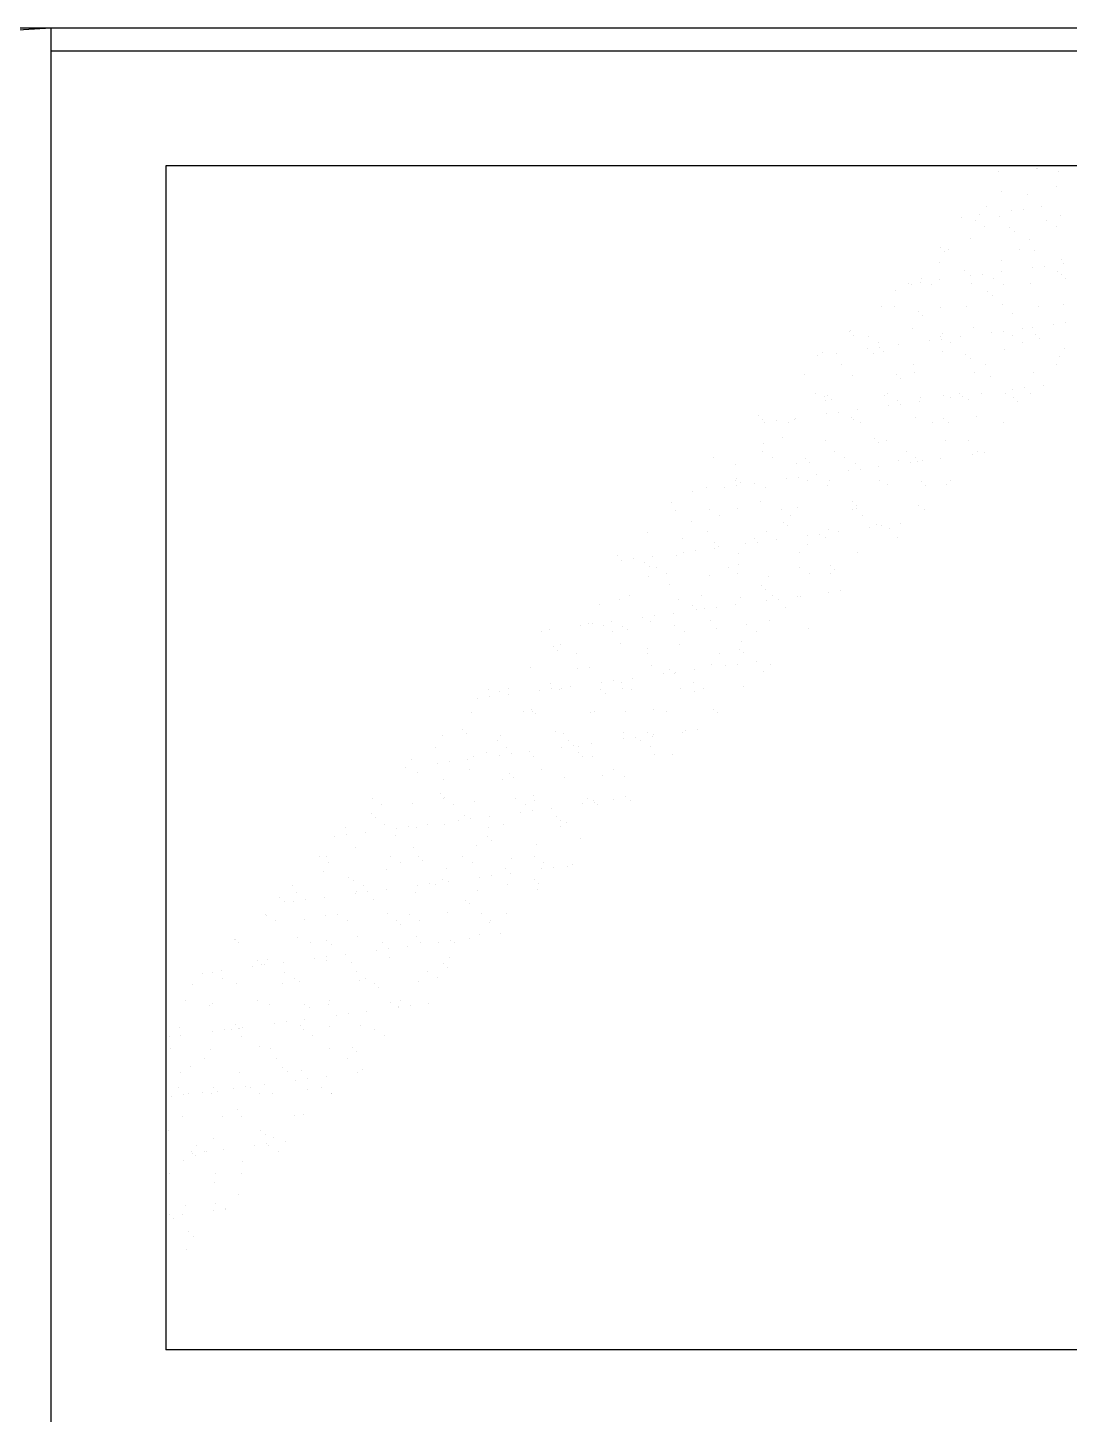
# Model space of a CAD drawing. Extents: x 686 to 7153, y 6615 to 11583.
# Drawn here: x 2326 to 2778, y 9849 to 10451 of the extents above; entities that cross this region are included whole.
import ezdxf

# ---------------------------------------------------------------- set-up
doc = ezdxf.new("R2010")
doc.units = 0
doc.header["$MEASUREMENT"] = 0
for name, color, linetype in [('3', 3, 'CONTINUOUS'), ('4', 4, 'CONTINUOUS'), ('7', 7, 'CONTINUOUS'), ('BH', 3, 'CONTINUOUS'), ('TEXT', 3, 'CONTINUOUS')]:
    doc.layers.add(name, color=color, linetype=linetype)

# ---------------------------------------------------------------- blocks, each defined once
blk = doc.blocks.new('Q')
at = {"layer": 'BH'}
for p, q in [((361.54, 1683.46), (361.54, 1683.46)), ((377.86, 1685.02), (377.86, 1685.02)), ((378.64, 1684.69), (378.64, 1684.69)), ((387.72, 1683.79), (387.72, 1683.79)), ((362.68, 1674.96), (362.68, 1674.96)), ((386.56, 1677.05), (386.56, 1677.05)), ((356.5, 1668.27), (356.5, 1668.27)), ((374.23, 1673.45), (374.23, 1673.45)), ((380.36, 1668.3), (380.36, 1668.3)), ((345.31, 1663.69), (345.31, 1663.69)), ((351.36, 1662.28), (351.36, 1662.28)), ((353.44, 1664.76), (353.44, 1664.76)), ((362.17, 1664.19), (362.17, 1664.19)), ((367.02, 1666.55), (367.02, 1666.55)), ((372.23, 1667.23), (372.23, 1667.23)), ((382.5, 1662.33), (382.5, 1662.33)), ((388.35, 1664.53), (388.35, 1664.53)), ((355.58, 1659.59), (355.58, 1659.59)), ((366.45, 1659.15), (366.45, 1659.15)), ((368.29, 1657.46), (368.29, 1657.46)), ((386.72, 1659.65), (386.72, 1659.65)), ((336.39, 1650.38), (336.39, 1650.38)), ((339.62, 1649.86), (339.62, 1649.86)), ((349.28, 1654.3), (349.28, 1654.3)), ((370.76, 1649.92), (370.76, 1649.92)), ((374.86, 1654.18), (374.86, 1654.18)), ((376.99, 1649.49), (376.99, 1649.49)), ((335.8, 1643.95), (335.8, 1643.95)), ((338.23, 1648.69), (338.23, 1648.69)), ((362.8, 1644.92), (362.8, 1644.92)), ((388.98, 1645.26), (388.98, 1645.26)), ((389.58, 1643.63), (389.58, 1643.63)), ((346.93, 1640.71), (346.93, 1640.71)), ((349.33, 1638.33), (349.33, 1638.33)), ((354.53, 1639.01), (354.53, 1639.01)), ((362.66, 1640.08), (362.66, 1640.08)), ((376.24, 1641.87), (376.24, 1641.87)), ((381.45, 1642.55), (381.45, 1642.55)), ((386.95, 1640.37), (386.95, 1640.37)), ((388.79, 1638.68), (388.79, 1638.68)), ((316.87, 1631.94), (316.87, 1631.94)), ((322.41, 1634.78), (322.41, 1634.78)), ((323.74, 1634.7), (323.74, 1634.7)), ((327.61, 1635.47), (327.61, 1635.47)), ((328.29, 1637.18), (328.29, 1637.18)), ((332.51, 1634.49), (332.51, 1634.49)), ((335.74, 1636.54), (335.74, 1636.54)), ((349.91, 1635.03), (349.91, 1635.03)), ((356.88, 1631.59), (356.88, 1631.59)), ((359.44, 1637.24), (359.44, 1637.24)), ((363.65, 1634.55), (363.65, 1634.55)), ((375.49, 1634.91), (375.49, 1634.91)), ((390.58, 1637.29), (390.58, 1637.29)), ((358.73, 1629.91), (358.73, 1629.91)), ((363.43, 1625.66), (363.43, 1625.66)), ((389.61, 1625.99), (389.61, 1625.99)), ((310.84, 1624.81), (310.84, 1624.81)), ((316.55, 1624.76), (316.55, 1624.76)), ((326.82, 1622.82), (326.82, 1622.82)), ((328.67, 1621.13), (328.67, 1621.13)), ((336.43, 1624.68), (336.43, 1624.68)), ((347.69, 1624.82), (347.69, 1624.82)), ((367.43, 1621.93), (367.43, 1621.93)), ((378.83, 1624.88), (378.83, 1624.88)), ((296.76, 1614.04), (296.76, 1614.04)), ((297.36, 1614.46), (297.36, 1614.46)), ((324.37, 1615.43), (324.37, 1615.43)), ((350.54, 1615.76), (350.54, 1615.76)), ((358.55, 1613.65), (358.55, 1613.65)), ((363.75, 1614.33), (363.75, 1614.33)), ((371.88, 1615.4), (371.88, 1615.4)), ((376.12, 1615.64), (376.12, 1615.64)), ((385.46, 1617.19), (385.46, 1617.19)), ((390.67, 1617.88), (390.67, 1617.88)), ((298.61, 1612.35), (298.61, 1612.35)), ((305.23, 1612.08), (305.23, 1612.08)), ((309.45, 1609.39), (309.45, 1609.39)), ((318.04, 1608.32), (318.04, 1608.32)), ((331.63, 1610.1), (331.63, 1610.1)), ((336.37, 1612.14), (336.37, 1612.14)), ((336.83, 1610.79), (336.83, 1610.79)), ((337.37, 1613.16), (337.37, 1613.16)), ((340.59, 1609.45), (340.59, 1609.45)), ((344.96, 1611.86), (344.96, 1611.86)), ((367.51, 1612.19), (367.51, 1612.19)), ((371.73, 1609.51), (371.73, 1609.51)), ((377.38, 1612.81), (377.38, 1612.81)), ((379.22, 1611.12), (379.22, 1611.12)), ((283, 1603.7), (283, 1603.7)), ((285.3, 1605.2), (285.3, 1605.2)), ((291.13, 1604.77), (291.13, 1604.77)), ((304.71, 1606.56), (304.71, 1606.56)), ((307.31, 1604.38), (307.31, 1604.38)), ((309.92, 1607.25), (309.92, 1607.25)), ((311.47, 1605.54), (311.47, 1605.54)), ((337.06, 1605.41), (337.06, 1605.41)), ((347.32, 1604.04), (347.32, 1604.04)), ((349.16, 1602.35), (349.16, 1602.35)), ((364.06, 1606.39), (364.06, 1606.39)), ((387.92, 1603.15), (387.92, 1603.15)), ((390.24, 1606.72), (390.24, 1606.72)), ((277.24, 1595.6), (277.24, 1595.6)), ((293.49, 1599.67), (293.49, 1599.67)), ((324.63, 1599.72), (324.63, 1599.72)), ((325, 1596.16), (325, 1596.16)), ((351.17, 1596.49), (351.17, 1596.49)), ((355.77, 1599.78), (355.77, 1599.78)), ((376.75, 1596.37), (376.75, 1596.37)), ((386.91, 1599.84), (386.91, 1599.84)), ((297.99, 1595.19), (297.99, 1595.19)), ((317.26, 1595.26), (317.26, 1595.26)), ((319.1, 1593.57), (319.1, 1593.57)), ((357.86, 1594.38), (357.86, 1594.38)), ((372.97, 1589.66), (372.97, 1589.66)), ((381.1, 1590.73), (381.1, 1590.73)), ((282.16, 1586.98), (282.16, 1586.98)), ((285.93, 1585.93), (285.93, 1585.93)), ((286.38, 1584.3), (286.38, 1584.3)), ((287.2, 1586.48), (287.2, 1586.48)), ((289.04, 1584.79), (289.04, 1584.79)), ((312.1, 1586.27), (312.1, 1586.27)), ((313.31, 1587.04), (313.31, 1587.04)), ((317.52, 1584.35), (317.52, 1584.35)), ((327.26, 1583.64), (327.26, 1583.64)), ((327.8, 1585.6), (327.8, 1585.6)), ((337.68, 1586.15), (337.68, 1586.15)), ((340.85, 1585.43), (340.85, 1585.43)), ((344.45, 1587.1), (344.45, 1587.1)), ((346.05, 1586.11), (346.05, 1586.11)), ((348.66, 1584.41), (348.66, 1584.41)), ((354.18, 1587.18), (354.18, 1587.18)), ((364.69, 1587.12), (364.69, 1587.12)), ((367.77, 1588.97), (367.77, 1588.97)), ((367.82, 1585.25), (367.82, 1585.25)), ((369.66, 1583.57), (369.66, 1583.57)), ((375.59, 1587.15), (375.59, 1587.15)), ((257.14, 1577.71), (257.14, 1577.71)), ((287.01, 1578.34), (287.01, 1578.34)), ((292.22, 1579.02), (292.22, 1579.02)), ((300.35, 1580.09), (300.35, 1580.09)), ((313.93, 1581.88), (313.93, 1581.88)), ((319.14, 1582.57), (319.14, 1582.57)), ((258.98, 1576.02), (258.98, 1576.02)), ((260.09, 1574.8), (260.09, 1574.8)), ((265.3, 1575.48), (265.3, 1575.48)), ((270.42, 1574.57), (270.42, 1574.57)), ((273.04, 1576.04), (273.04, 1576.04)), ((273.43, 1576.55), (273.43, 1576.55)), ((297.74, 1576.82), (297.74, 1576.82)), ((298.62, 1575.92), (298.62, 1575.92)), ((301.56, 1574.63), (301.56, 1574.63)), ((325.63, 1576.89), (325.63, 1576.89)), ((332.7, 1574.68), (332.7, 1574.68)), ((337.75, 1576.48), (337.75, 1576.48)), ((339.6, 1574.79), (339.6, 1574.79)), ((351.8, 1577.23), (351.8, 1577.23)), ((363.85, 1574.74), (363.85, 1574.74)), ((259.55, 1565.69), (259.55, 1565.69)), ((267.68, 1568.04), (267.68, 1568.04)), ((286.56, 1566.67), (286.56, 1566.67)), ((307.69, 1567.7), (307.69, 1567.7)), ((309.54, 1566.01), (309.54, 1566.01)), ((312.73, 1567), (312.73, 1567)), ((338.31, 1566.88), (338.31, 1566.88)), ((348.3, 1566.82), (348.3, 1566.82)), ((237.62, 1559.27), (237.62, 1559.27)), ((259.1, 1561.89), (259.1, 1561.89)), ((263.32, 1559.2), (263.32, 1559.2)), ((290.24, 1561.94), (290.24, 1561.94)), ((294.46, 1559.26), (294.46, 1559.26)), ((321.38, 1562), (321.38, 1562)), ((325.6, 1559.31), (325.6, 1559.31)), ((350.07, 1560.75), (350.07, 1560.75)), ((352.52, 1562.06), (352.52, 1562.06)), ((355.27, 1561.43), (355.27, 1561.43)), ((247.49, 1556.44), (247.49, 1556.44)), ((273.67, 1556.77), (273.67, 1556.77)), ((277.63, 1558.92), (277.63, 1558.92)), ((279.48, 1557.24), (279.48, 1557.24)), ((296.23, 1553.66), (296.23, 1553.66)), ((299.25, 1556.65), (299.25, 1556.65)), ((301.44, 1554.35), (301.44, 1554.35)), ((309.57, 1555.42), (309.57, 1555.42)), ((318.24, 1558.04), (318.24, 1558.04)), ((323.15, 1557.21), (323.15, 1557.21)), ((326.26, 1557.62), (326.26, 1557.62)), ((328.36, 1557.89), (328.36, 1557.89)), ((336.48, 1558.96), (336.48, 1558.96)), ((247.36, 1549.47), (247.36, 1549.47)), ((247.57, 1550.15), (247.57, 1550.15)), ((247.6, 1547.26), (247.6, 1547.26)), ((249.41, 1548.46), (249.41, 1548.46)), ((255.73, 1548.33), (255.73, 1548.33)), ((269.31, 1550.12), (269.31, 1550.12)), ((274.52, 1550.8), (274.52, 1550.8)), ((278.5, 1549.53), (278.5, 1549.53)), ((282.65, 1551.87), (282.65, 1551.87)), ((287.19, 1547.4), (287.19, 1547.4)), ((288.18, 1549.26), (288.18, 1549.26)), ((309.64, 1549.58), (309.64, 1549.58)), ((313.36, 1547.73), (313.36, 1547.73)), ((328.19, 1548.92), (328.19, 1548.92)), ((330.03, 1547.23), (330.03, 1547.23)), ((338.94, 1547.61), (338.94, 1547.61)), ((340.78, 1549.64), (340.78, 1549.64)), ((228.81, 1544.79), (228.81, 1544.79)), ((234.6, 1546.55), (234.6, 1546.55)), ((242.4, 1546.57), (242.4, 1546.57)), ((260.18, 1546.43), (260.18, 1546.43)), ((219.35, 1539.68), (219.35, 1539.68)), ((221.11, 1536.2), (221.11, 1536.2)), ((236.03, 1536.79), (236.03, 1536.79)), ((248.12, 1537.17), (248.12, 1537.17)), ((258.11, 1540.49), (258.11, 1540.49)), ((267.18, 1536.85), (267.18, 1536.85)), ((274.3, 1537.51), (274.3, 1537.51)), ((298.13, 1540.14), (298.13, 1540.14)), ((298.32, 1536.9), (298.32, 1536.9)), ((299.88, 1537.38), (299.88, 1537.38)), ((299.97, 1538.45), (299.97, 1538.45)), ((326.89, 1538.36), (326.89, 1538.36)), ((329.46, 1536.96), (329.46, 1536.96)), ((228.05, 1531.71), (228.05, 1531.71)), ((240.25, 1534.1), (240.25, 1534.1)), ((268.07, 1531.37), (268.07, 1531.37)), ((269.91, 1529.68), (269.91, 1529.68)), ((271.39, 1534.16), (271.39, 1534.16)), ((302.53, 1534.22), (302.53, 1534.22)), ((308.67, 1530.48), (308.67, 1530.48)), ((310.66, 1529.67), (310.66, 1529.67)), ((318.79, 1530.74), (318.79, 1530.74)), ((209.05, 1526.95), (209.05, 1526.95)), ((224.29, 1524.37), (224.29, 1524.37)), ((235.23, 1527.28), (235.23, 1527.28)), ((255.43, 1524.43), (255.43, 1524.43)), ((260.81, 1527.16), (260.81, 1527.16)), ((264.95, 1523.65), (264.95, 1523.65)), ((278.53, 1525.44), (278.53, 1525.44)), ((283.74, 1526.13), (283.74, 1526.13)), ((286.57, 1524.49), (286.57, 1524.49)), ((287.82, 1528.13), (287.82, 1528.13)), ((291.87, 1527.2), (291.87, 1527.2)), ((305.45, 1528.98), (305.45, 1528.98)), ((313.99, 1528.46), (313.99, 1528.46)), ((317.72, 1524.54), (317.72, 1524.54)), ((196.16, 1517.05), (196.16, 1517.05)), ((224.7, 1518.35), (224.7, 1518.35)), ((229.9, 1519.04), (229.9, 1519.04)), ((238.01, 1522.59), (238.01, 1522.59)), ((238.03, 1520.11), (238.03, 1520.11)), ((239.85, 1520.9), (239.85, 1520.9)), ((248.75, 1517.9), (248.75, 1517.9)), ((251.62, 1521.9), (251.62, 1521.9)), ((256.82, 1522.58), (256.82, 1522.58)), ((274.93, 1518.24), (274.93, 1518.24)), ((278.61, 1521.71), (278.61, 1521.71)), ((300.51, 1518.11), (300.51, 1518.11)), ((197.78, 1514.81), (197.78, 1514.81)), ((202.99, 1515.49), (202.99, 1515.49)), ((207.94, 1513.81), (207.94, 1513.81)), ((209.79, 1512.12), (209.79, 1512.12)), ((211.12, 1516.56), (211.12, 1516.56)), ((212.97, 1511.69), (212.97, 1511.69)), ((221.74, 1516.93), (221.74, 1516.93)), ((244.11, 1511.75), (244.11, 1511.75)), ((248.55, 1512.93), (248.55, 1512.93)), ((275.25, 1511.8), (275.25, 1511.8)), ((288.56, 1512.58), (288.56, 1512.58)), ((209.68, 1507.68), (209.68, 1507.68)), ((217.19, 1509), (217.19, 1509)), ((235.86, 1508.01), (235.86, 1508.01)), ((248.33, 1509.06), (248.33, 1509.06)), ((261.44, 1507.89), (261.44, 1507.89)), ((279.47, 1509.12), (279.47, 1509.12)), ((288.45, 1508.86), (288.45, 1508.86)), ((290.41, 1510.9), (290.41, 1510.9)), ((201.23, 1499.28), (201.23, 1499.28)), ((218.49, 1504.15), (218.49, 1504.15)), ((232.37, 1499.33), (232.37, 1499.33)), ((258.5, 1503.81), (258.5, 1503.81)), ((260.35, 1502.12), (260.35, 1502.12)), ((263.51, 1499.39), (263.51, 1499.39)), ((287.75, 1500.76), (287.75, 1500.76)), ((292.96, 1501.45), (292.96, 1501.45)), ((188.43, 1495.38), (188.43, 1495.38)), ((196.79, 1497.79), (196.79, 1497.79)), ((222.37, 1497.66), (222.37, 1497.66)), ((228.44, 1495.03), (228.44, 1495.03)), ((230.28, 1493.34), (230.28, 1493.34)), ((233.92, 1493.67), (233.92, 1493.67)), ((239.12, 1494.36), (239.12, 1494.36)), ((247.25, 1495.43), (247.25, 1495.43)), ((249.38, 1498.64), (249.38, 1498.64)), ((260.84, 1497.22), (260.84, 1497.22)), ((266.04, 1497.9), (266.04, 1497.9)), ((269.05, 1494.15), (269.05, 1494.15)), ((274.17, 1498.97), (274.17, 1498.97)), ((275.56, 1498.97), (275.56, 1498.97)), ((183.3, 1487.44), (183.3, 1487.44)), ((185.29, 1487.27), (185.29, 1487.27)), ((193.42, 1488.34), (193.42, 1488.34)), ((207, 1490.13), (207, 1490.13)), ((210.31, 1488.41), (210.31, 1488.41)), ((212.21, 1490.82), (212.21, 1490.82)), ((220.34, 1491.89), (220.34, 1491.89)), ((236.49, 1488.74), (236.49, 1488.74)), ((262.07, 1488.62), (262.07, 1488.62)), ((162.98, 1483.85), (162.98, 1483.85)), ((166.5, 1484.8), (166.5, 1484.8)), ((180.08, 1486.59), (180.08, 1486.59)), ((189.9, 1486.59), (189.9, 1486.59)), ((194.12, 1483.91), (194.12, 1483.91)), ((198.38, 1486.25), (198.38, 1486.25)), ((200.22, 1484.57), (200.22, 1484.57)), ((221.05, 1486.65), (221.05, 1486.65)), ((225.26, 1483.96), (225.26, 1483.96)), ((238.98, 1485.37), (238.98, 1485.37)), ((252.19, 1486.71), (252.19, 1486.71)), ((256.4, 1484.02), (256.4, 1484.02)), ((279, 1485.03), (279, 1485.03)), ((168.32, 1477.48), (168.32, 1477.48)), ((170.16, 1475.79), (170.16, 1475.79)), ((171.24, 1478.18), (171.24, 1478.18)), ((197.42, 1478.52), (197.42, 1478.52)), ((208.92, 1476.59), (208.92, 1476.59)), ((223, 1478.39), (223, 1478.39)), ((248.94, 1476.25), (248.94, 1476.25)), ((250.01, 1479.37), (250.01, 1479.37)), ((178.16, 1474.18), (178.16, 1474.18)), ((209.3, 1474.24), (209.3, 1474.24)), ((210.94, 1469.14), (210.94, 1469.14)), ((237.12, 1469.47), (237.12, 1469.47)), ((240.44, 1474.29), (240.44, 1474.29)), ((243.14, 1469), (243.14, 1469)), ((248.34, 1469.68), (248.34, 1469.68)), ((250.78, 1474.56), (250.78, 1474.56)), ((256.47, 1470.75), (256.47, 1470.75)), ((262.7, 1469.35), (262.7, 1469.35)), ((158.35, 1468.29), (158.35, 1468.29)), ((178.86, 1467.82), (178.86, 1467.82)), ((183.93, 1468.17), (183.93, 1468.17)), ((202.64, 1463.66), (202.64, 1463.66)), ((216.22, 1465.45), (216.22, 1465.45)), ((218.88, 1467.47), (218.88, 1467.47)), ((220.72, 1465.78), (220.72, 1465.78)), ((221.43, 1466.14), (221.43, 1466.14)), ((229.56, 1467.21), (229.56, 1467.21)), ((259.48, 1466.59), (259.48, 1466.59)), ((139.91, 1458.75), (139.91, 1458.75)), ((144.87, 1457.94), (144.87, 1457.94)), ((148.8, 1459.04), (148.8, 1459.04)), ((162.39, 1458.37), (162.39, 1458.37)), ((166.84, 1461.5), (166.84, 1461.5)), ((167.59, 1459.05), (167.59, 1459.05)), ((171.06, 1458.81), (171.06, 1458.81)), ((171.87, 1458.91), (171.87, 1458.91)), ((175.72, 1460.12), (175.72, 1460.12)), ((188.81, 1458.7), (188.81, 1458.7)), ((189.3, 1461.91), (189.3, 1461.91)), ((190.66, 1457.01), (190.66, 1457.01)), ((194.51, 1462.59), (194.51, 1462.59)), ((197.98, 1461.55), (197.98, 1461.55)), ((198.05, 1459.25), (198.05, 1459.25)), ((202.2, 1458.87), (202.2, 1458.87)), ((223.63, 1459.13), (223.63, 1459.13)), ((229.12, 1461.61), (229.12, 1461.61)), ((229.42, 1457.81), (229.42, 1457.81)), ((233.34, 1458.92), (233.34, 1458.92)), ((250.64, 1460.1), (250.64, 1460.1)), ((135.47, 1454.82), (135.47, 1454.82)), ((140.67, 1455.51), (140.67, 1455.51)), ((148.8, 1456.58), (148.8, 1456.58)), ((132.81, 1448.69), (132.81, 1448.69)), ((155.1, 1449.08), (155.1, 1449.08)), ((158.75, 1449.92), (158.75, 1449.92)), ((158.98, 1449.02), (158.98, 1449.02)), ((160.6, 1448.23), (160.6, 1448.23)), ((184.56, 1448.9), (184.56, 1448.9)), ((186.24, 1449.14), (186.24, 1449.14)), ((199.36, 1449.04), (199.36, 1449.04)), ((211.57, 1449.87), (211.57, 1449.87)), ((217.38, 1449.19), (217.38, 1449.19)), ((237.75, 1450.21), (237.75, 1450.21)), ((239.37, 1448.69), (239.37, 1448.69)), ((119.91, 1438.8), (119.91, 1438.8)), ((128.69, 1441.14), (128.69, 1441.14)), ((130.54, 1439.45), (130.54, 1439.45)), ((169.3, 1440.26), (169.3, 1440.26)), ((172.5, 1439.65), (172.5, 1439.65)), ((198.68, 1439.98), (198.68, 1439.98)), ((209.31, 1439.92), (209.31, 1439.92)), ((211.86, 1438.99), (211.86, 1438.99)), ((224.26, 1439.86), (224.26, 1439.86)), ((225.44, 1440.78), (225.44, 1440.78)), ((230.65, 1441.46), (230.65, 1441.46)), ((116.85, 1433.66), (116.85, 1433.66)), ((143.77, 1436.4), (143.77, 1436.4)), ((145.5, 1438.67), (145.5, 1438.67)), ((147.99, 1433.71), (147.99, 1433.71)), ((171.61, 1433.69), (171.61, 1433.69)), ((174.92, 1436.45), (174.92, 1436.45)), ((176.81, 1434.37), (176.81, 1434.37)), ((179.13, 1433.77), (179.13, 1433.77)), ((184.94, 1435.44), (184.94, 1435.44)), ((198.52, 1437.23), (198.52, 1437.23)), ((203.73, 1437.92), (203.73, 1437.92)), ((206.06, 1436.51), (206.06, 1436.51)), ((210.27, 1433.82), (210.27, 1433.82)), ((211.15, 1438.23), (211.15, 1438.23)), ((106.43, 1428.45), (106.43, 1428.45)), ((122.98, 1427.29), (122.98, 1427.29)), ((131.11, 1428.36), (131.11, 1428.36)), ((133.44, 1429.42), (133.44, 1429.42)), ((139.24, 1431.48), (139.24, 1431.48)), ((144.69, 1430.14), (144.69, 1430.14)), ((149.89, 1430.83), (149.89, 1430.83)), ((158.02, 1431.9), (158.02, 1431.9)), ((159.61, 1429.75), (159.61, 1429.75)), ((179.25, 1431.14), (179.25, 1431.14)), ((181.09, 1429.45), (181.09, 1429.45)), ((185.19, 1429.63), (185.19, 1429.63)), ((212.2, 1430.6), (212.2, 1430.6)), ((219.85, 1430.25), (219.85, 1430.25)), ((104.19, 1424.81), (104.19, 1424.81)), ((109.17, 1422.71), (109.17, 1422.71)), ((117.77, 1426.6), (117.77, 1426.6)), ((132.03, 1423.98), (132.03, 1423.98)), ((149.19, 1422.36), (149.19, 1422.36)), ((163.17, 1424.04), (163.17, 1424.04)), ((189.79, 1421.48), (189.79, 1421.48)), ((194.31, 1424.1), (194.31, 1424.1)), ((120.54, 1419.53), (120.54, 1419.53)), ((146.13, 1419.41), (146.13, 1419.41)), ((151.03, 1420.67), (151.03, 1420.67)), ((173.13, 1420.38), (173.13, 1420.38)), ((199.31, 1420.71), (199.31, 1420.71)), ((89.57, 1411.24), (89.57, 1411.24)), ((107.06, 1409.18), (107.06, 1409.18)), ((119.13, 1413.58), (119.13, 1413.58)), ((120.71, 1411.3), (120.71, 1411.3)), ((120.97, 1411.9), (120.97, 1411.9)), ((134.07, 1410.15), (134.07, 1410.15)), ((151.85, 1411.36), (151.85, 1411.36)), ((159.73, 1412.7), (159.73, 1412.7)), ((160.24, 1410.49), (160.24, 1410.49)), ((180.83, 1409.01), (180.83, 1409.01)), ((182.99, 1411.41), (182.99, 1411.41)), ((185.82, 1410.36), (185.82, 1410.36)), ((186.03, 1409.7), (186.03, 1409.7)), ((187.21, 1408.73), (187.21, 1408.73)), ((194.16, 1410.77), (194.16, 1410.77)), ((199.75, 1412.36), (199.75, 1412.36)), ((201.59, 1410.67), (201.59, 1410.67)), ((89.07, 1404.81), (89.07, 1404.81)), ((90.91, 1403.12), (90.91, 1403.12)), ((93.78, 1408.56), (93.78, 1408.56)), ((124.93, 1408.61), (124.93, 1408.61)), ((129.67, 1403.92), (129.67, 1403.92)), ((140.33, 1403.68), (140.33, 1403.68)), ((153.91, 1405.47), (153.91, 1405.47)), ((156.07, 1408.67), (156.07, 1408.67)), ((159.11, 1406.15), (159.11, 1406.15)), ((167.24, 1407.22), (167.24, 1407.22)), ((169.68, 1403.58), (169.68, 1403.58)), ((77.82, 1398.83), (77.82, 1398.83)), ((95, 1399.93), (95, 1399.93)), ((100.07, 1398.38), (100.07, 1398.38)), ((105.28, 1399.06), (105.28, 1399.06)), ((108.97, 1398.89), (108.97, 1398.89)), ((113.41, 1400.13), (113.41, 1400.13)), ((121.17, 1400.26), (121.17, 1400.26)), ((126.99, 1401.92), (126.99, 1401.92)), ((132.2, 1402.61), (132.2, 1402.61)), ((140.11, 1398.94), (140.11, 1398.94)), ((146.75, 1400.14), (146.75, 1400.14)), ((171.25, 1399), (171.25, 1399)), ((171.53, 1401.89), (171.53, 1401.89)), ((173.76, 1401.11), (173.76, 1401.11)), ((73.15, 1394.84), (73.15, 1394.84)), ((78.36, 1395.52), (78.36, 1395.52)), ((86.49, 1396.59), (86.49, 1396.59)), ((99.61, 1395.15), (99.61, 1395.15)), ((134.7, 1390.88), (134.7, 1390.88)), ((139.62, 1394.8), (139.62, 1394.8)), ((141.47, 1393.11), (141.47, 1393.11)), ((160.87, 1391.22), (160.87, 1391.22)), ((180.23, 1393.92), (180.23, 1393.92)), ((66.5, 1386.15), (66.5, 1386.15)), ((69.55, 1386.37), (69.55, 1386.37)), ((82.11, 1390.03), (82.11, 1390.03)), ((97.64, 1386.2), (97.64, 1386.2)), ((107.69, 1389.91), (107.69, 1389.91)), ((109.56, 1386.03), (109.56, 1386.03)), ((128.79, 1386.26), (128.79, 1386.26)), ((150.17, 1385.14), (150.17, 1385.14)), ((159.93, 1386.32), (159.93, 1386.32)), ((68.62, 1379.68), (68.62, 1379.68)), ((70.72, 1383.46), (70.72, 1383.46)), ((95.63, 1380.66), (95.63, 1380.66)), ((101.86, 1383.52), (101.86, 1383.52)), ((111.41, 1384.34), (111.41, 1384.34)), ((121.8, 1380.99), (121.8, 1380.99)), ((133, 1383.57), (133, 1383.57)), ((147.38, 1380.87), (147.38, 1380.87)), ((149.55, 1379), (149.55, 1379)), ((163.13, 1380.79), (163.13, 1380.79)), ((164.14, 1383.63), (164.14, 1383.63)), ((168.33, 1381.47), (168.33, 1381.47)), ((174.39, 1381.84), (174.39, 1381.84)), ((176.46, 1382.54), (176.46, 1382.54)), ((54.76, 1373.73), (54.76, 1373.73)), ((79.5, 1377.25), (79.5, 1377.25)), ((81.34, 1375.56), (81.34, 1375.56)), ((85.9, 1373.79), (85.9, 1373.79)), ((109.29, 1373.7), (109.29, 1373.7)), ((114.5, 1374.39), (114.5, 1374.39)), ((117.04, 1373.85), (117.04, 1373.85)), ((120.11, 1376.37), (120.11, 1376.37)), ((122.63, 1375.46), (122.63, 1375.46)), ((136.21, 1377.25), (136.21, 1377.25)), ((141.42, 1377.93), (141.42, 1377.93)), ((148.18, 1373.9), (148.18, 1373.9)), ((160.12, 1376.02), (160.12, 1376.02)), ((161.96, 1374.33), (161.96, 1374.33)), ((49.44, 1368.47), (49.44, 1368.47)), ((51.28, 1366.78), (51.28, 1366.78)), ((55.46, 1366.61), (55.46, 1366.61)), ((56.56, 1370.43), (56.56, 1370.43)), ((60.66, 1367.3), (60.66, 1367.3)), ((68.79, 1368.37), (68.79, 1368.37)), ((82.37, 1370.16), (82.37, 1370.16)), ((82.74, 1370.77), (82.74, 1370.77)), ((87.58, 1370.84), (87.58, 1370.84)), ((90.04, 1367.59), (90.04, 1367.59)), ((95.71, 1371.91), (95.71, 1371.91)), ((108.32, 1370.64), (108.32, 1370.64)), ((130.06, 1367.25), (130.06, 1367.25)), ((135.33, 1371.62), (135.33, 1371.62)), ((161.5, 1371.95), (161.5, 1371.95)), ((43.44, 1361.05), (43.44, 1361.05)), ((43.67, 1360.54), (43.67, 1360.54)), ((74.58, 1361.11), (74.58, 1361.11)), ((96.26, 1361.39), (96.26, 1361.39)), ((105.72, 1361.16), (105.72, 1361.16)), ((122.43, 1361.72), (122.43, 1361.72)), ((131.9, 1365.56), (131.9, 1365.56)), ((136.86, 1361.22), (136.86, 1361.22)), ((148.01, 1361.6), (148.01, 1361.6)), ((47.65, 1358.36), (47.65, 1358.36)), ((59.98, 1358.81), (59.98, 1358.81)), ((69.25, 1360.42), (69.25, 1360.42)), ((78.8, 1358.42), (78.8, 1358.42)), ((100, 1358.47), (100, 1358.47)), ((101.84, 1356.78), (101.84, 1356.78)), ((109.94, 1358.48), (109.94, 1358.48)), ((140.6, 1357.58), (140.6, 1357.58)), ((141.08, 1358.53), (141.08, 1358.53)), ((29.92, 1350.04), (29.92, 1350.04)), ((30.18, 1350.19), (30.18, 1350.19)), ((31.69, 1348.63), (31.69, 1348.63)), ((57.19, 1351.16), (57.19, 1351.16)), ((62.84, 1348.69), (62.84, 1348.69)), ((69.94, 1349.69), (69.94, 1349.69)), ((83.37, 1351.5), (83.37, 1351.5)), ((93.98, 1348.75), (93.98, 1348.75)), ((108.95, 1351.37), (108.95, 1351.37)), ((110.54, 1348.81), (110.54, 1348.81)), ((118.51, 1349.02), (118.51, 1349.02)), ((123.72, 1349.71), (123.72, 1349.71)), ((125.12, 1348.8), (125.12, 1348.8)), ((131.85, 1350.78), (131.85, 1350.78)), ((135.96, 1352.35), (135.96, 1352.35)), ((145.43, 1352.57), (145.43, 1352.57)), ((69.88, 1342.62), (69.88, 1342.62)), ((71.78, 1348), (71.78, 1348)), ((78.01, 1343.69), (78.01, 1343.69)), ((91.59, 1345.48), (91.59, 1345.48)), ((96.8, 1346.17), (96.8, 1346.17)), ((104.93, 1347.24), (104.93, 1347.24)), ((24.18, 1336.6), (24.18, 1336.6)), ((37.76, 1338.39), (37.76, 1338.39)), ((39.87, 1340.91), (39.87, 1340.91)), ((41.72, 1339.23), (41.72, 1339.23)), ((42.96, 1339.08), (42.96, 1339.08)), ((44.3, 1341.27), (44.3, 1341.27)), ((51.09, 1340.15), (51.09, 1340.15)), ((64.68, 1341.94), (64.68, 1341.94)), ((69.88, 1341.15), (69.88, 1341.15)), ((80.48, 1340.03), (80.48, 1340.03)), ((96.89, 1342.12), (96.89, 1342.12)), ((120.49, 1339.69), (120.49, 1339.69)), ((122.34, 1338), (122.34, 1338)), ((123.06, 1342.45), (123.06, 1342.45)), ((11.66, 1330.45), (11.66, 1330.45)), ((16.05, 1335.53), (16.05, 1335.53)), ((20.37, 1335.95), (20.37, 1335.95)), ((24.59, 1333.26), (24.59, 1333.26)), ((30.81, 1330.92), (30.81, 1330.92)), ((50.42, 1331.25), (50.42, 1331.25)), ((51.51, 1336.01), (51.51, 1336.01)), ((55.73, 1333.32), (55.73, 1333.32)), ((57.82, 1331.89), (57.82, 1331.89)), ((82.65, 1336.06), (82.65, 1336.06)), ((84, 1332.23), (84, 1332.23)), ((86.87, 1333.38), (86.87, 1333.38)), ((90.43, 1330.91), (90.43, 1330.91)), ((109.58, 1332.11), (109.58, 1332.11)), ((113.8, 1336.12), (113.8, 1336.12)), ((118.01, 1333.43), (118.01, 1333.43)), ((92.28, 1329.22), (92.28, 1329.22)), ((8.63, 1323.54), (8.63, 1323.54)), ((18.75, 1321.67), (18.75, 1321.67)), ((20.36, 1322.48), (20.36, 1322.48)), ((39.77, 1323.59), (39.77, 1323.59)), ((44.93, 1322), (44.93, 1322)), ((60.37, 1322.13), (60.37, 1322.13)), ((62.21, 1320.44), (62.21, 1320.44)), ((70.51, 1321.88), (70.51, 1321.88)), ((70.91, 1323.65), (70.91, 1323.65)), ((87.23, 1319.01), (87.23, 1319.01)), ((97.52, 1322.85), (97.52, 1322.85)), ((100.81, 1320.8), (100.81, 1320.8)), ((100.98, 1321.25), (100.98, 1321.25)), ((102.05, 1323.71), (102.05, 1323.71)), ((106.02, 1321.49), (106.02, 1321.49)), ((114.15, 1322.56), (114.15, 1322.56)), ((30.31, 1313.36), (30.31, 1313.36)), ((46.98, 1313.71), (46.98, 1313.71)), ((52.18, 1314.4), (52.18, 1314.4)), ((58.45, 1312.63), (58.45, 1312.63)), ((60.31, 1315.47), (60.31, 1315.47)), ((70.91, 1312.47), (70.91, 1312.47)), ((73.9, 1317.26), (73.9, 1317.26)), ((79.1, 1317.94), (79.1, 1317.94)), ((84.63, 1312.96), (84.63, 1312.96)), ((1.52, 1308.17), (1.52, 1308.17)), ((5.86, 1311.78), (5.86, 1311.78)), ((6.48, 1308.38), (6.48, 1308.38)), ((20.06, 1310.17), (20.06, 1310.17)), ((25.27, 1310.86), (25.27, 1310.86)), ((28.45, 1310.91), (28.45, 1310.91)), ((31.44, 1311.65), (31.44, 1311.65)), ((32.15, 1311.67), (32.15, 1311.67)), ((32.67, 1308.22), (32.67, 1308.22)), ((33.4, 1311.93), (33.4, 1311.93)), ((59.59, 1310.97), (59.59, 1310.97)), ((63.81, 1308.28), (63.81, 1308.28)), ((90.73, 1311.02), (90.73, 1311.02)), ((94.95, 1308.34), (94.95, 1308.34)), ((2.09, 1302.89), (2.09, 1302.89)), ((19.38, 1302.4), (19.38, 1302.4)), ((40.85, 1303.7), (40.85, 1303.7)), ((45.56, 1302.73), (45.56, 1302.73)), ((71.14, 1302.61), (71.14, 1302.61)), ((80.87, 1303.35), (80.87, 1303.35)), ((82.71, 1301.66), (82.71, 1301.66)), ((10.79, 1294.92), (10.79, 1294.92)), ((16.7, 1298.5), (16.7, 1298.5)), ((47.85, 1298.55), (47.85, 1298.55)), ((50.81, 1294.58), (50.81, 1294.58)), ((78.99, 1298.61), (78.99, 1298.61)), ((6.49, 1292.51), (6.49, 1292.51)), ((32.07, 1292.39), (32.07, 1292.39)), ((52.65, 1292.89), (52.65, 1292.89)), ((56.2, 1289.04), (56.2, 1289.04)), ((59.08, 1293.36), (59.08, 1293.36)), ((61.4, 1289.72), (61.4, 1289.72)), ((69.53, 1290.79), (69.53, 1290.79)), ((83.12, 1292.58), (83.12, 1292.58)), ((85.26, 1293.69), (85.26, 1293.69)), ((5.38, 1285.81), (5.38, 1285.81)), ((7.57, 1282.63), (7.57, 1282.63)), ((9.6, 1283.13), (9.6, 1283.13)), ((15.7, 1283.7), (15.7, 1283.7)), ((20.01, 1283.13), (20.01, 1283.13)), ((20.74, 1285.8), (20.74, 1285.8)), ((22.59, 1284.11), (22.59, 1284.11)), ((29.28, 1285.49), (29.28, 1285.49)), ((34.49, 1286.18), (34.49, 1286.18)), ((36.52, 1285.87), (36.52, 1285.87)), ((40.74, 1283.18), (40.74, 1283.18)), ((42.62, 1287.25), (42.62, 1287.25)), ((46.19, 1283.47), (46.19, 1283.47)), ((61.35, 1284.91), (61.35, 1284.91)), ((67.67, 1285.93), (67.67, 1285.93)), ((71.77, 1283.34), (71.77, 1283.34)), ((71.88, 1283.24), (71.88, 1283.24)), ((2.36, 1281.95), (2.36, 1281.95)), ((7.12, 1273.24), (7.12, 1273.24)), ((24.78, 1273.45), (24.78, 1273.45)), ((31.29, 1276.14), (31.29, 1276.14)), ((32.7, 1273.12), (32.7, 1273.12)), ((55.92, 1273.51), (55.92, 1273.51)), ((59.71, 1274.09), (59.71, 1274.09)), ((1.23, 1267.36), (1.23, 1267.36)), ((41.24, 1267.02), (41.24, 1267.02)), ((43.08, 1265.33), (43.08, 1265.33)), ((11.18, 1258.24), (11.18, 1258.24)), ((13.46, 1260.77), (13.46, 1260.77)), ((20.64, 1263.86), (20.64, 1263.86)), ((24.92, 1259.03), (24.92, 1259.03)), ((38.5, 1260.82), (38.5, 1260.82)), ((43.71, 1261.5), (43.71, 1261.5)), ((44.6, 1260.83), (44.6, 1260.83)), ((46.82, 1264.2), (46.82, 1264.2)), ((51.84, 1262.57), (51.84, 1262.57)), ((7.75, 1253.97), (7.75, 1253.97)), ((11.58, 1257.27), (11.58, 1257.27)), ((13.02, 1256.55), (13.02, 1256.55)), ((16.79, 1257.96), (16.79, 1257.96)), ((17.68, 1258.08), (17.68, 1258.08)), ((33.33, 1253.85), (33.33, 1253.85)), ((48.82, 1258.14), (48.82, 1258.14)), ((1.72, 1248.36), (1.72, 1248.36)), ((21.72, 1248.58), (21.72, 1248.58)), ((32.86, 1248.41), (32.86, 1248.41)), ((21.27, 1244.6), (21.27, 1244.6)), ((8.38, 1234.7), (8.38, 1234.7)), ((21.54, 1235.73), (21.54, 1235.73)), ((31.68, 1239.46), (31.68, 1239.46)), ((1.61, 1230.68), (1.61, 1230.68)), ((3.46, 1228.99), (3.46, 1228.99)), ((7.22, 1230.81), (7.22, 1230.81)), ((20.8, 1232.59), (20.8, 1232.59)), ((25.75, 1233.04), (25.75, 1233.04)), ((26.01, 1233.28), (26.01, 1233.28)), ((9.79, 1223.32), (9.79, 1223.32)), ((12.16, 1221.02), (12.16, 1221.02)), ((9.01, 1215.44), (9.01, 1215.44))]:
    blk.add_line(p, q, dxfattribs=at)

msp = doc.modelspace()

# ---------------------------------------------------------------- linework, layer by layer
at = {"layer": '3'}
msp.add_line((2336.04, 10440.92), (3536.04, 10440.92), dxfattribs=at)
msp.add_lwpolyline([(1136.04, 10300.92), (1204.72, 10381.96), (2336.04, 10450.92)], dxfattribs=at)
at = {"layer": '4'}
for p, q in [((1136.04, 10450.92), (6836.04, 10450.92)), ((2336.04, 10450.92), (2336.04, 8050.92))]:
    msp.add_line(p, q, dxfattribs=at)
at = {"layer": '7'}
msp.add_line((3206.04, 9876.92), (2386.04, 9876.92), dxfattribs=at)
msp.add_lwpolyline([(3486.04, 8110.92), (3486.04, 10390.92), (2386.04, 10390.92), (2386.04, 9876.92)], dxfattribs=at)

# ---------------------------------------------------------------- block references
at = {"layer": 'TEXT'}
msp.add_blockref('Q', (2386.04, 8704.92), dxfattribs=at)

doc.saveas('drawing.dxf')
